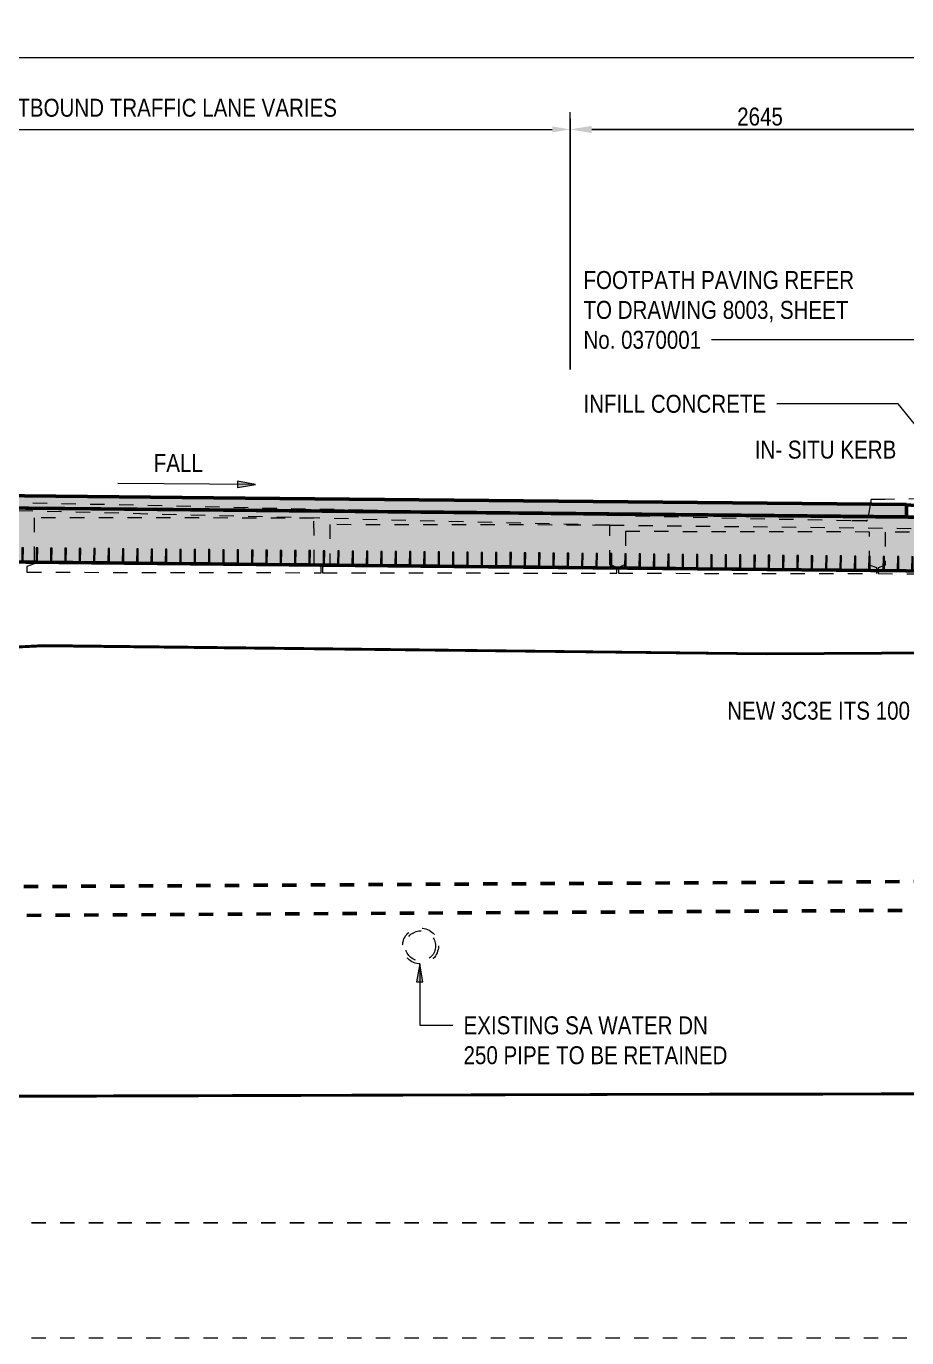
# Model space of a CAD drawing. Header units: metres. Extents: x -1693 to -1567, y 3 to 23.
# Drawn here: x -1664.45 to -1658.32, y 13.65 to 22.79 of the extents above; entities that cross this region are included whole.
import ezdxf

# ---------------------------------------------------------------- set-up
doc = ezdxf.new("R2010")
doc.units = ezdxf.units.M
for name, pattern in [('Dash', [0.00635, 0.003175, -0.003175]), ('Dash dot', [0.015875, 0.00635, -0.004763, 0, -0.004763]), ('Dash_2_', [0.00635, 0.003175, -0.003175]), ('DASHED2', [9.525, 6.35, -3.175]), ('JacobsDash', [0.0045, 0.003, -0.0015]), ('JacobsDemolished', [0.0045, 0.003, -0.0015])]:
    doc.linetypes.add(name, pattern=pattern)
doc.layers.get('Defpoints').update_dxf_attribs({"color": 41})
for name, color, linetype, lineweight in [('_Hidden Lines_', 7, 'Dash_2_', 9), ('D-BDGE', 7, 'Continuous', 13), ('D-BDGE-18-SOLID', 7, 'Continuous', 9), ('D-BDGE-FLOOR', 7, 'Continuous', 50), ('D-BDGE-FLOOR-HID', 7, 'JacobsDash', 18), ('D-BDGE-FLOOR-PAT', 7, 'Continuous', 50), ('D-ENHA-TEXT', 7, 'Continuous', 9), ('D-ENHA-TEXT-DIMS', 7, 'Continuous', 9), ('Toposolid', 7, 'Continuous', 9)]:
    doc.layers.add(name, color=color, linetype=linetype, lineweight=lineweight)
doc.layers.add('D-BDGE-DECK', color=7, linetype='Continuous', lineweight=13, true_color=0x8c8cc6)
doc.layers.add('D-BDGE-FRAMING', color=7, linetype='Continuous', lineweight=13, true_color=0x8c8cc6)
doc.styles.add('Arial Narrow', font='ARIALN.TTF', dxfattribs={"height": 0.125})
doc.styles.add('Arial Narrow_1', font='ARIALN.TTF', dxfattribs={"height": 0.125})
doc.dimstyles.new('____ddd____', dxfattribs={"dimscale": 0.3048, "dimtxt": 0.127929, "dimasz": 0.492126, "dimexe": 0.246063, "dimexo": 0.164042, "dimgap": 0.082021, "dimtad": 1, "dimdec": 0, "dimlfac": 1000, "dimzin": 0, "dimdsep": 46, "dimtxsty": 'Arial Narrow', "dimsah": 1, "dimcen": 0.09, "dimaunit": 1, "dimadec": 4, "dimazin": 0, "dimtfac": 1, "dimtdec": 4, "dimtix": 1, "dimtmove": 0, "dimatfit": 3, "dimfxl": 1, "dimtvp": 1, "dimtolj": 1, "dimtzin": 0, "dimarcsym": 2})
doc.dimstyles.new('Dimension_Standard_O__mm_', dxfattribs={"dimscale": 0.3048, "dimtxt": 0.127929, "dimasz": 0.410105, "dimexe": 0.393701, "dimexo": 0.246063, "dimgap": 0.246063, "dimtad": 1, "dimdec": 0, "dimlfac": 1000, "dimzin": 0, "dimdsep": 46, "dimtxsty": 'Arial Narrow', "dimsah": 1, "dimcen": 0.09, "dimaunit": 1, "dimadec": 4, "dimazin": 0, "dimtfac": 1, "dimtdec": 4, "dimtix": 1, "dimtmove": 0, "dimatfit": 3, "dimfxl": 1, "dimtvp": 1, "dimtfill": 1, "dimtolj": 1, "dimtzin": 0, "dimlwd": 18, "dimlwe": 18, "dimarcsym": 2})
doc.dimstyles.new('Dimension_Standard_O__mm__1', dxfattribs={"dimscale": 0.3048, "dimtxt": 0.127929, "dimasz": 0.410105, "dimexe": 0.393701, "dimexo": 0.246063, "dimgap": 0.246063, "dimtad": 1, "dimdec": 0, "dimlfac": 1000, "dimzin": 0, "dimdsep": 46, "dimtxsty": 'Arial Narrow_1', "dimsah": 1, "dimcen": 0.09, "dimaunit": 1, "dimadec": 4, "dimazin": 0, "dimtfac": 1, "dimtdec": 4, "dimtix": 1, "dimtmove": 0, "dimatfit": 3, "dimfxl": 1, "dimtvp": 1, "dimtfill": 1, "dimtolj": 1, "dimtzin": 0, "dimlwd": 18, "dimlwe": 18, "dimarcsym": 2})

# ---------------------------------------------------------------- blocks, each defined once
blk = doc.blocks.new('T2DPAA-T2D-PWA-GE-M3D-100001_RockLevels_rvt-1-DRG-2871022 - SECTION 1')
at = {"layer": 'Toposolid', "true_color": 0x8000ff}
blk.add_hatch(color=190, dxfattribs=at).paths.add_polyline_path([(-1675.9625, 17.9468), (-1674.1796, 17.9847), (-1664.3281, 18.4699), (-1659.2964, 18.4138), (-1656.9158, 18.4274), (-1653.7706, 18.5171), (-1653.7706, 18.5176), (-1656.9159, 18.4284), (-1659.3147, 18.415), (-1664.3338, 18.471), (-1674.1999, 17.9847), (-1675.9625, 17.9478), (-1677.3317, 18.0114), (-1689.3488, 18.3138), (-1691.2278, 18.7594), (-1693.0502, 18.1242), (-1693.0502, 18.1235), (-1691.2277, 18.7585), (-1689.3473, 18.3124), (-1677.3292, 18.0104), (-1675.9625, 17.9468)])
at = {"layer": 'Toposolid', "lineweight": 5, "true_color": 0x8000ff}
h = blk.add_hatch(color=190, dxfattribs=at)
edge = h.paths.add_edge_path()
edge.add_line((-1659.2964, 18.4137), (-1659.2967, 18.4138))
edge.add_line((-1659.2967, 18.4138), (-1659.2986, 18.4138))
at = {"layer": 'Toposolid', "true_color": 0x00ff00}
blk.add_hatch(color=3, dxfattribs=at).paths.add_polyline_path([(-1693.0502, 15.2571), (-1692.1087, 15.26), (-1688.088, 15.2702), (-1679.3678, 15.2958), (-1670.851, 15.3227), (-1667.8563, 15.322), (-1664.3301, 15.3322), (-1659.6944, 15.3469), (-1658.905, 15.3466), (-1656.2746, 15.3571), (-1653.7706, 15.3727), (-1653.7706, 15.3737), (-1656.4366, 15.3571), (-1658.929, 15.3476), (-1659.6944, 15.3479), (-1665.6186, 15.3292), (-1667.8563, 15.323), (-1670.8511, 15.3237), (-1680.1373, 15.2945), (-1689.3488, 15.2678), (-1692.7852, 15.259), (-1693.0502, 15.2581), (-1693.0502, 15.2573)])
at = {"layer": 'Toposolid', "lineweight": 5, "true_color": 0x00ff00}
blk.add_hatch(color=3, dxfattribs=at).paths.add_polyline_path([(-1658.905, 15.3466), (-1658.9063, 15.3466), (-1658.905, 15.3466)])
at = {"layer": '_Hidden Lines_', "color": 190, "linetype": 'Dash', "lineweight": 40, "true_color": 0x8000ff}
blk.add_line((-1659.2968, 18.4138), (-1659.2964, 18.4138), dxfattribs=at)
at = {"layer": 'Toposolid', "color": 190, "linetype": 'DASHED2', "lineweight": 40, "true_color": 0x8000ff}
for p, q in [((-1664.3338, 18.471), (-1674.1998, 17.9847)), ((-1674.1998, 17.9837), (-1664.3338, 18.47)), ((-1659.2968, 18.4148), (-1664.3338, 18.471)), ((-1664.3338, 18.47), (-1659.2968, 18.4138)), ((-1656.9158, 18.4284), (-1659.2968, 18.4148)), ((-1659.2964, 18.4138), (-1656.9158, 18.4274))]:
    blk.add_line(p, q, dxfattribs=at)
at = {"layer": 'Toposolid', "color": 3, "linetype": 'DASHED2', "lineweight": 40, "true_color": 0x00ff00}
for p, q in [((-1656.4343, 15.3571), (-1658.9051, 15.3476)), ((-1658.9051, 15.3466), (-1656.4343, 15.3561)), ((-1659.6944, 15.3479), (-1665.2583, 15.3302)), ((-1665.2583, 15.3292), (-1659.6944, 15.3469)), ((-1658.9051, 15.3476), (-1659.6944, 15.3479)), ((-1659.6944, 15.3469), (-1658.9051, 15.3466))]:
    blk.add_line(p, q, dxfattribs=at)
blk = doc.blocks.new('Roofs 3 - Roofs 3-4999916-DRG-2871022 - SECTION 1')
at = {"layer": 'D-BDGE-DECK', "color": 9, "linetype": 'JacobsDemolished', "lineweight": 18, "true_color": 0xc3c3c3}
for p, q in [((-1658.709, 19.34), (-1665.9194, 19.497)), ((-1658.5707, 19.4816), (-1658.5929, 19.3484)), ((-1658.4693, 19.49), (-1658.5609, 19.49)), ((-1657.2053, 19.5067), (-1658.4693, 19.49)), ((-1664.5079, 19.4126), (-1660.3893, 19.3107)), ((-1660.3893, 19.3107), (-1655.4185, 19.2574)), ((-1658.6028, 19.34), (-1658.709, 19.34))]:
    blk.add_line(p, q, dxfattribs=at)
at = {"layer": 'D-BDGE-DECK', "color": 9, "linetype": 'JacobsDemolished', "true_color": 0xc3c3c3}
blk.add_line((-1658.4693, 19.49), (-1658.4693, 19.49), dxfattribs=at)
at = {"layer": 'D-BDGE-DECK', "color": 9, "linetype": 'JacobsDemolished', "lineweight": 18, "true_color": 0xc3c3c3}
for centre, start, end in [((-1658.5609, 19.48), 89.99997, 170.53763), ((-1658.6028, 19.35), 269.99997, 350.53763)]:
    blk.add_arc(centre, 0.01, start, end, dxfattribs=at)
blk = doc.blocks.new('Structural Framing 2 - Structural Framing 2-5589929-DRG-2871022 - SECTION 1')
at = {"layer": 'D-BDGE-FRAMING', "color": 9, "linetype": 'JacobsDemolished', "lineweight": 50, "true_color": 0xc3c3c3}
for p, q in [((-1653.7706, 16.8534), (-1693.0502, 16.6309)), ((-1693.0502, 16.4304), (-1656.0232, 16.6402))]:
    blk.add_line(p, q, dxfattribs=at)
blk = doc.blocks.new('07_STR_DPS_PermadecPanel - 07_STR_DPS_PermadecPanel-V28-DRG-2871022 - SECTION 1')
at = {"layer": 'D-BDGE-FRAMING', "color": 7}
for p, q in [((-1664.6843, 19.1548), (-1664.6852, 19.0618)), ((-1664.6743, 19.1547), (-1664.6843, 19.1548)), ((-1664.6752, 19.0617), (-1664.6743, 19.1547)), ((-1664.5843, 19.1538), (-1664.5852, 19.0608)), ((-1664.5743, 19.1537), (-1664.5843, 19.1538)), ((-1664.5752, 19.0607), (-1664.5743, 19.1537)), ((-1664.4843, 19.1528), (-1664.4852, 19.0598)), ((-1664.4743, 19.1527), (-1664.4843, 19.1528)), ((-1664.4752, 19.0597), (-1664.4743, 19.1527)), ((-1664.3843, 19.1518), (-1664.3852, 19.0588)), ((-1664.3743, 19.1517), (-1664.3843, 19.1518)), ((-1664.3752, 19.0587), (-1664.3743, 19.1517)), ((-1664.2843, 19.1508), (-1664.2852, 19.0578)), ((-1664.2743, 19.1507), (-1664.2843, 19.1508)), ((-1664.2752, 19.0577), (-1664.2743, 19.1507)), ((-1664.1843, 19.1498), (-1664.1852, 19.0568)), ((-1664.1743, 19.1497), (-1664.1843, 19.1498)), ((-1664.1752, 19.0567), (-1664.1743, 19.1497)), ((-1664.6852, 19.0618), (-1664.7302, 19.0623)), ((-1664.7302, 19.0623), (-1664.7302, 19.0563)), ((-1664.7302, 19.0563), (-1664.1303, 19.0503)), ((-1664.5852, 19.0608), (-1664.6752, 19.0617)), ((-1664.4852, 19.0598), (-1664.5752, 19.0607)), ((-1664.3852, 19.0588), (-1664.4752, 19.0597)), ((-1664.2852, 19.0578), (-1664.3752, 19.0587)), ((-1664.1852, 19.0568), (-1664.2752, 19.0577)), ((-1664.1302, 19.0563), (-1664.1752, 19.0567)), ((-1664.1303, 19.0503), (-1664.1302, 19.0563))]:
    blk.add_line(p, q, dxfattribs=at)
blk = doc.blocks.new('07_STR_DPS_PermadecPanel - 07_STR_DPS_PermadecPanel-V29-DRG-2871022 - SECTION 1')
at = {"layer": 'D-BDGE-FRAMING', "color": 7}
for p, q in [((-1664.0843, 19.1488), (-1664.0852, 19.0558)), ((-1664.0743, 19.1487), (-1664.0843, 19.1488)), ((-1664.0752, 19.0557), (-1664.0743, 19.1487)), ((-1663.9843, 19.1478), (-1663.9852, 19.0548)), ((-1663.9743, 19.1477), (-1663.9843, 19.1478)), ((-1663.9752, 19.0547), (-1663.9743, 19.1477)), ((-1663.8843, 19.1468), (-1663.8852, 19.0538)), ((-1663.8743, 19.1467), (-1663.8843, 19.1468)), ((-1663.8752, 19.0537), (-1663.8743, 19.1467)), ((-1663.7843, 19.1458), (-1663.7852, 19.0528)), ((-1663.7743, 19.1457), (-1663.7843, 19.1458)), ((-1663.7752, 19.0527), (-1663.7743, 19.1457)), ((-1663.6843, 19.1448), (-1663.6852, 19.0518)), ((-1663.6743, 19.1447), (-1663.6843, 19.1448)), ((-1663.6752, 19.0517), (-1663.6743, 19.1447)), ((-1663.5843, 19.1438), (-1663.5852, 19.0508)), ((-1663.5743, 19.1437), (-1663.5843, 19.1438)), ((-1663.5752, 19.0507), (-1663.5743, 19.1437)), ((-1664.1302, 19.0563), (-1664.1303, 19.0503)), ((-1664.1303, 19.0503), (-1663.5303, 19.0443)), ((-1664.0852, 19.0558), (-1664.1302, 19.0563)), ((-1663.9852, 19.0548), (-1664.0752, 19.0557)), ((-1663.8852, 19.0538), (-1663.9752, 19.0547)), ((-1663.7852, 19.0528), (-1663.8752, 19.0537)), ((-1663.6852, 19.0518), (-1663.7752, 19.0527)), ((-1663.5852, 19.0508), (-1663.6752, 19.0517)), ((-1663.5302, 19.0503), (-1663.5752, 19.0507)), ((-1663.5303, 19.0443), (-1663.5302, 19.0503))]:
    blk.add_line(p, q, dxfattribs=at)
blk = doc.blocks.new('07_STR_DPS_PermadecPanel - 07_STR_DPS_PermadecPanel-V30-DRG-2871022 - SECTION 1')
at = {"layer": 'D-BDGE-FRAMING', "color": 7}
for p, q in [((-1663.4843, 19.1428), (-1663.4852, 19.0498)), ((-1663.4743, 19.1427), (-1663.4843, 19.1428)), ((-1663.4752, 19.0497), (-1663.4743, 19.1427)), ((-1663.3843, 19.1418), (-1663.3852, 19.0488)), ((-1663.3743, 19.1417), (-1663.3843, 19.1418)), ((-1663.3752, 19.0487), (-1663.3743, 19.1417)), ((-1663.2843, 19.1408), (-1663.2853, 19.0478)), ((-1663.2743, 19.1407), (-1663.2843, 19.1408)), ((-1663.2753, 19.0477), (-1663.2743, 19.1407)), ((-1663.1843, 19.1398), (-1663.1853, 19.0468)), ((-1663.1743, 19.1397), (-1663.1843, 19.1398)), ((-1663.1753, 19.0467), (-1663.1743, 19.1397)), ((-1663.0843, 19.1388), (-1663.0853, 19.0458)), ((-1663.0743, 19.1387), (-1663.0843, 19.1388)), ((-1663.0753, 19.0457), (-1663.0743, 19.1387)), ((-1662.9843, 19.1378), (-1662.9853, 19.0448)), ((-1662.9743, 19.1377), (-1662.9843, 19.1378)), ((-1662.9753, 19.0447), (-1662.9743, 19.1377)), ((-1663.5302, 19.0503), (-1663.5303, 19.0443)), ((-1663.5303, 19.0443), (-1662.9303, 19.0383)), ((-1663.4852, 19.0498), (-1663.5302, 19.0503)), ((-1663.3852, 19.0488), (-1663.4752, 19.0497)), ((-1663.2853, 19.0478), (-1663.3752, 19.0487)), ((-1663.1853, 19.0468), (-1663.2753, 19.0477)), ((-1663.0853, 19.0458), (-1663.1753, 19.0467)), ((-1662.9853, 19.0448), (-1663.0753, 19.0457)), ((-1662.9303, 19.0443), (-1662.9753, 19.0447)), ((-1662.9303, 19.0383), (-1662.9303, 19.0443))]:
    blk.add_line(p, q, dxfattribs=at)
blk = doc.blocks.new('07_STR_DPS_PermadecPanel - 07_STR_DPS_PermadecPanel-V31-DRG-2871022 - SECTION 1')
at = {"layer": 'D-BDGE-FRAMING', "color": 7}
for p, q in [((-1662.8843, 19.1368), (-1662.8853, 19.0438)), ((-1662.8743, 19.1367), (-1662.8843, 19.1368)), ((-1662.8753, 19.0438), (-1662.8743, 19.1367)), ((-1662.7843, 19.1358), (-1662.7853, 19.0429)), ((-1662.7743, 19.1357), (-1662.7843, 19.1358)), ((-1662.7753, 19.0428), (-1662.7743, 19.1357)), ((-1662.6844, 19.1348), (-1662.6853, 19.0419)), ((-1662.6744, 19.1347), (-1662.6844, 19.1348)), ((-1662.6753, 19.0418), (-1662.6744, 19.1347)), ((-1662.5844, 19.1338), (-1662.5853, 19.0409)), ((-1662.5744, 19.1337), (-1662.5844, 19.1338)), ((-1662.5753, 19.0408), (-1662.5744, 19.1337)), ((-1662.4844, 19.1328), (-1662.4853, 19.0399)), ((-1662.4744, 19.1327), (-1662.4844, 19.1328)), ((-1662.4753, 19.0398), (-1662.4744, 19.1327)), ((-1662.3844, 19.1318), (-1662.3853, 19.0389)), ((-1662.3744, 19.1317), (-1662.3844, 19.1318)), ((-1662.3753, 19.0388), (-1662.3744, 19.1317)), ((-1662.8853, 19.0438), (-1662.9303, 19.0443)), ((-1662.9303, 19.0443), (-1662.9303, 19.0383)), ((-1662.9303, 19.0383), (-1662.3304, 19.0323)), ((-1662.7853, 19.0429), (-1662.8753, 19.0438)), ((-1662.6853, 19.0419), (-1662.7753, 19.0428)), ((-1662.5853, 19.0409), (-1662.6753, 19.0418)), ((-1662.4853, 19.0399), (-1662.5753, 19.0408)), ((-1662.3853, 19.0389), (-1662.4753, 19.0398)), ((-1662.3303, 19.0383), (-1662.3753, 19.0388)), ((-1662.3304, 19.0323), (-1662.3303, 19.0383))]:
    blk.add_line(p, q, dxfattribs=at)
blk = doc.blocks.new('07_STR_DPS_PermadecPanel - 07_STR_DPS_PermadecPanel-V32-DRG-2871022 - SECTION 1')
at = {"layer": 'D-BDGE-FRAMING', "color": 7}
for p, q in [((-1662.2844, 19.1308), (-1662.2853, 19.0379)), ((-1662.2744, 19.1307), (-1662.2844, 19.1308)), ((-1662.2753, 19.0378), (-1662.2744, 19.1307)), ((-1662.1844, 19.1298), (-1662.1853, 19.0369)), ((-1662.1744, 19.1297), (-1662.1844, 19.1298)), ((-1662.1753, 19.0368), (-1662.1744, 19.1297)), ((-1662.0844, 19.1289), (-1662.0853, 19.0359)), ((-1662.0744, 19.1288), (-1662.0844, 19.1289)), ((-1662.0753, 19.0358), (-1662.0744, 19.1288)), ((-1661.9844, 19.1279), (-1661.9853, 19.0349)), ((-1661.9744, 19.1278), (-1661.9844, 19.1279)), ((-1661.9753, 19.0348), (-1661.9744, 19.1278)), ((-1661.8844, 19.1269), (-1661.8853, 19.0339)), ((-1661.8744, 19.1268), (-1661.8844, 19.1269)), ((-1661.8753, 19.0338), (-1661.8744, 19.1268)), ((-1661.7844, 19.1259), (-1661.7853, 19.0329)), ((-1661.7744, 19.1258), (-1661.7844, 19.1259)), ((-1661.7753, 19.0328), (-1661.7744, 19.1258)), ((-1662.3303, 19.0383), (-1662.3304, 19.0323)), ((-1662.3304, 19.0323), (-1661.7304, 19.0263)), ((-1662.2853, 19.0379), (-1662.3303, 19.0383)), ((-1662.1853, 19.0369), (-1662.2753, 19.0378)), ((-1662.0853, 19.0359), (-1662.1753, 19.0368)), ((-1661.9853, 19.0349), (-1662.0753, 19.0358)), ((-1661.8853, 19.0339), (-1661.9753, 19.0348)), ((-1661.7853, 19.0329), (-1661.8753, 19.0338)), ((-1661.7303, 19.0323), (-1661.7753, 19.0328)), ((-1661.7304, 19.0263), (-1661.7303, 19.0323))]:
    blk.add_line(p, q, dxfattribs=at)
blk = doc.blocks.new('07_STR_DPS_PermadecPanel - 07_STR_DPS_PermadecPanel-V33-DRG-2871022 - SECTION 1')
at = {"layer": 'D-BDGE-FRAMING', "color": 7}
for p, q in [((-1661.6844, 19.1249), (-1661.6853, 19.0319)), ((-1661.6744, 19.1248), (-1661.6844, 19.1249)), ((-1661.6753, 19.0318), (-1661.6744, 19.1248)), ((-1661.5844, 19.1239), (-1661.5853, 19.0309)), ((-1661.5744, 19.1238), (-1661.5844, 19.1239)), ((-1661.5753, 19.0308), (-1661.5744, 19.1238)), ((-1661.4844, 19.1229), (-1661.4853, 19.0299)), ((-1661.4744, 19.1228), (-1661.4844, 19.1229)), ((-1661.4753, 19.0298), (-1661.4744, 19.1228)), ((-1661.3844, 19.1219), (-1661.3853, 19.0289)), ((-1661.3744, 19.1218), (-1661.3844, 19.1219)), ((-1661.3753, 19.0288), (-1661.3744, 19.1218)), ((-1661.2844, 19.1209), (-1661.2853, 19.0279)), ((-1661.2744, 19.1208), (-1661.2844, 19.1209)), ((-1661.2753, 19.0278), (-1661.2744, 19.1208)), ((-1661.1844, 19.1199), (-1661.1853, 19.0269)), ((-1661.1744, 19.1198), (-1661.1844, 19.1199)), ((-1661.1753, 19.0268), (-1661.1744, 19.1198)), ((-1661.7303, 19.0323), (-1661.7304, 19.0263)), ((-1661.7304, 19.0263), (-1661.1304, 19.0203)), ((-1661.6853, 19.0319), (-1661.7303, 19.0323)), ((-1661.5853, 19.0309), (-1661.6753, 19.0318)), ((-1661.4853, 19.0299), (-1661.5753, 19.0308)), ((-1661.3853, 19.0289), (-1661.4753, 19.0298)), ((-1661.2853, 19.0279), (-1661.3753, 19.0288)), ((-1661.1853, 19.0269), (-1661.2753, 19.0278)), ((-1661.1304, 19.0263), (-1661.1753, 19.0268)), ((-1661.1304, 19.0203), (-1661.1304, 19.0263))]:
    blk.add_line(p, q, dxfattribs=at)
blk = doc.blocks.new('07_STR_DPS_PermadecPanel - 07_STR_DPS_PermadecPanel-V34-DRG-2871022 - SECTION 1')
at = {"layer": 'D-BDGE-FRAMING', "color": 7}
for p, q in [((-1661.0844, 19.1189), (-1661.0854, 19.0259)), ((-1661.0744, 19.1188), (-1661.0844, 19.1189)), ((-1661.0754, 19.0258), (-1661.0744, 19.1188)), ((-1660.9844, 19.1179), (-1660.9854, 19.0249)), ((-1660.9744, 19.1178), (-1660.9844, 19.1179)), ((-1660.9754, 19.0248), (-1660.9744, 19.1178)), ((-1660.8844, 19.1169), (-1660.8854, 19.0239)), ((-1660.8744, 19.1168), (-1660.8844, 19.1169)), ((-1660.8754, 19.0238), (-1660.8744, 19.1168)), ((-1660.7844, 19.1159), (-1660.7854, 19.0229)), ((-1660.7744, 19.1158), (-1660.7844, 19.1159)), ((-1660.7754, 19.0228), (-1660.7744, 19.1158)), ((-1660.6844, 19.1149), (-1660.6854, 19.0219)), ((-1660.6744, 19.1148), (-1660.6844, 19.1149)), ((-1660.6754, 19.0218), (-1660.6744, 19.1148)), ((-1660.5844, 19.1139), (-1660.5854, 19.0209)), ((-1660.5744, 19.1138), (-1660.5844, 19.1139)), ((-1660.5754, 19.0208), (-1660.5744, 19.1138)), ((-1661.0854, 19.0259), (-1661.1304, 19.0263)), ((-1661.1304, 19.0263), (-1661.1304, 19.0203)), ((-1661.1304, 19.0203), (-1660.5304, 19.0143)), ((-1660.9854, 19.0249), (-1661.0754, 19.0258)), ((-1660.8854, 19.0239), (-1660.9754, 19.0248)), ((-1660.7854, 19.0229), (-1660.8754, 19.0238)), ((-1660.6854, 19.0219), (-1660.7754, 19.0228)), ((-1660.5854, 19.0209), (-1660.6754, 19.0218)), ((-1660.5304, 19.0203), (-1660.5754, 19.0208)), ((-1660.5304, 19.0143), (-1660.5304, 19.0203))]:
    blk.add_line(p, q, dxfattribs=at)
blk = doc.blocks.new('07_STR_DPS_PermadecPanel - 07_STR_DPS_PermadecPanel-V35-DRG-2871022 - SECTION 1')
at = {"layer": 'D-BDGE-FRAMING', "color": 7}
for p, q in [((-1660.4845, 19.1129), (-1660.4854, 19.0199)), ((-1660.4745, 19.1128), (-1660.4845, 19.1129)), ((-1660.4754, 19.0198), (-1660.4745, 19.1128)), ((-1660.3845, 19.1119), (-1660.3854, 19.0189)), ((-1660.3745, 19.1118), (-1660.3845, 19.1119)), ((-1660.3754, 19.0188), (-1660.3745, 19.1118)), ((-1660.2845, 19.1109), (-1660.2854, 19.0179)), ((-1660.2745, 19.1108), (-1660.2845, 19.1109)), ((-1660.2754, 19.0178), (-1660.2745, 19.1108)), ((-1660.1845, 19.1099), (-1660.1854, 19.0169)), ((-1660.1745, 19.1098), (-1660.1845, 19.1099)), ((-1660.1754, 19.0168), (-1660.1745, 19.1098)), ((-1660.0845, 19.1089), (-1660.0854, 19.0159)), ((-1660.0745, 19.1088), (-1660.0845, 19.1089)), ((-1660.0754, 19.0158), (-1660.0745, 19.1088)), ((-1659.9845, 19.1079), (-1659.9854, 19.0149)), ((-1659.9745, 19.1078), (-1659.9845, 19.1079)), ((-1659.9754, 19.0148), (-1659.9745, 19.1078)), ((-1660.4854, 19.0199), (-1660.5304, 19.0203)), ((-1660.5304, 19.0203), (-1660.5304, 19.0143)), ((-1660.5304, 19.0143), (-1659.9305, 19.0083)), ((-1660.3854, 19.0189), (-1660.4754, 19.0198)), ((-1660.2854, 19.0179), (-1660.3754, 19.0188)), ((-1660.1854, 19.0169), (-1660.2754, 19.0178)), ((-1660.0854, 19.0159), (-1660.1754, 19.0168)), ((-1659.9854, 19.0149), (-1660.0754, 19.0158)), ((-1659.9304, 19.0143), (-1659.9754, 19.0148)), ((-1659.9305, 19.0083), (-1659.9304, 19.0143))]:
    blk.add_line(p, q, dxfattribs=at)
blk = doc.blocks.new('07_STR_DPS_PermadecPanel - 07_STR_DPS_PermadecPanel-V36-DRG-2871022 - SECTION 1')
at = {"layer": 'D-BDGE-FRAMING', "color": 7}
for p, q in [((-1659.8845, 19.1069), (-1659.8854, 19.0139)), ((-1659.8745, 19.1068), (-1659.8845, 19.1069)), ((-1659.8754, 19.0138), (-1659.8745, 19.1068)), ((-1659.7845, 19.1059), (-1659.7854, 19.0129)), ((-1659.7745, 19.1058), (-1659.7845, 19.1059)), ((-1659.7754, 19.0128), (-1659.7745, 19.1058)), ((-1659.6845, 19.1049), (-1659.6854, 19.0119)), ((-1659.6745, 19.1048), (-1659.6845, 19.1049)), ((-1659.6754, 19.0118), (-1659.6745, 19.1048)), ((-1659.5845, 19.1039), (-1659.5854, 19.0109)), ((-1659.5745, 19.1038), (-1659.5845, 19.1039)), ((-1659.5754, 19.0108), (-1659.5745, 19.1038)), ((-1659.4845, 19.1029), (-1659.4854, 19.0099)), ((-1659.4745, 19.1028), (-1659.4845, 19.1029)), ((-1659.4754, 19.0098), (-1659.4745, 19.1028)), ((-1659.3845, 19.1019), (-1659.3854, 19.0089)), ((-1659.3745, 19.1018), (-1659.3845, 19.1019)), ((-1659.3754, 19.0088), (-1659.3745, 19.1018)), ((-1659.9304, 19.0143), (-1659.9305, 19.0083)), ((-1659.9305, 19.0083), (-1659.3305, 19.0023)), ((-1659.8854, 19.0139), (-1659.9304, 19.0143)), ((-1659.7854, 19.0129), (-1659.8754, 19.0138)), ((-1659.6854, 19.0119), (-1659.7754, 19.0128)), ((-1659.5854, 19.0109), (-1659.6754, 19.0118)), ((-1659.4854, 19.0099), (-1659.5754, 19.0108)), ((-1659.3854, 19.0089), (-1659.4754, 19.0098)), ((-1659.3304, 19.0083), (-1659.3754, 19.0088)), ((-1659.3305, 19.0023), (-1659.3304, 19.0083))]:
    blk.add_line(p, q, dxfattribs=at)
blk = doc.blocks.new('07_STR_DPS_PermadecPanel - 07_STR_DPS_PermadecPanel-V37-DRG-2871022 - SECTION 1')
at = {"layer": 'D-BDGE-FRAMING', "color": 7}
for p, q in [((-1659.2845, 19.1009), (-1659.2854, 19.0079)), ((-1659.2745, 19.1008), (-1659.2845, 19.1009)), ((-1659.2754, 19.0078), (-1659.2745, 19.1008)), ((-1659.1845, 19.0999), (-1659.1854, 19.0069)), ((-1659.1745, 19.0998), (-1659.1845, 19.0999)), ((-1659.1754, 19.0068), (-1659.1745, 19.0998)), ((-1659.0845, 19.0989), (-1659.0854, 19.0059)), ((-1659.0745, 19.0988), (-1659.0845, 19.0989)), ((-1659.0754, 19.0058), (-1659.0745, 19.0988)), ((-1658.9845, 19.0979), (-1658.9855, 19.0049)), ((-1658.9745, 19.0978), (-1658.9845, 19.0979)), ((-1658.9755, 19.0048), (-1658.9745, 19.0978)), ((-1658.8845, 19.0969), (-1658.8855, 19.0039)), ((-1658.8745, 19.0968), (-1658.8845, 19.0969)), ((-1658.8755, 19.0038), (-1658.8745, 19.0968)), ((-1658.7845, 19.0959), (-1658.7855, 19.0029)), ((-1658.7745, 19.0958), (-1658.7845, 19.0959)), ((-1658.7755, 19.0028), (-1658.7745, 19.0958)), ((-1659.3304, 19.0083), (-1659.3305, 19.0023)), ((-1659.3305, 19.0023), (-1658.7305, 18.9963)), ((-1659.2854, 19.0079), (-1659.3304, 19.0083)), ((-1659.1854, 19.0069), (-1659.2754, 19.0078)), ((-1659.0854, 19.0059), (-1659.1754, 19.0068)), ((-1658.9855, 19.0049), (-1659.0754, 19.0058)), ((-1658.8855, 19.0039), (-1658.9755, 19.0048)), ((-1658.7855, 19.0029), (-1658.8755, 19.0038)), ((-1658.7305, 19.0023), (-1658.7755, 19.0028)), ((-1658.7305, 18.9963), (-1658.7305, 19.0023))]:
    blk.add_line(p, q, dxfattribs=at)
blk = doc.blocks.new('07_STR_DPS_PermadecPanel - 07_STR_DPS_PermadecPanel-V38-DRG-2871022 - SECTION 1')
at = {"layer": 'D-BDGE-FRAMING', "color": 7}
for p, q in [((-1658.6845, 19.0949), (-1658.6855, 19.0019)), ((-1658.6745, 19.0948), (-1658.6845, 19.0949)), ((-1658.6755, 19.0018), (-1658.6745, 19.0948)), ((-1658.5845, 19.0939), (-1658.5855, 19.0009)), ((-1658.5745, 19.0938), (-1658.5845, 19.0939)), ((-1658.5755, 19.0008), (-1658.5745, 19.0938)), ((-1658.6855, 19.0019), (-1658.7305, 19.0023)), ((-1658.7305, 19.0023), (-1658.7305, 18.9963)), ((-1658.4845, 19.0929), (-1658.4855, 18.9999)), ((-1658.4745, 19.0928), (-1658.4845, 19.0929)), ((-1658.4755, 18.9998), (-1658.4745, 19.0928)), ((-1658.3846, 19.0919), (-1658.3855, 18.9989)), ((-1658.3746, 19.0918), (-1658.3846, 19.0919)), ((-1658.3755, 18.9988), (-1658.3746, 19.0918)), ((-1658.2846, 19.0909), (-1658.2855, 18.9979)), ((-1658.2746, 19.0908), (-1658.2846, 19.0909)), ((-1658.2755, 18.9978), (-1658.2746, 19.0908)), ((-1658.1846, 19.0899), (-1658.1855, 18.9969)), ((-1658.1746, 19.0898), (-1658.1846, 19.0899)), ((-1658.1755, 18.9968), (-1658.1746, 19.0898)), ((-1658.7305, 18.9963), (-1658.1306, 18.9903)), ((-1658.5855, 19.0009), (-1658.6755, 19.0018)), ((-1658.4855, 18.9999), (-1658.5755, 19.0008)), ((-1658.3855, 18.9989), (-1658.4755, 18.9998)), ((-1658.2855, 18.9979), (-1658.3755, 18.9988)), ((-1658.1855, 18.9969), (-1658.2755, 18.9978)), ((-1658.1305, 18.9963), (-1658.1755, 18.9968)), ((-1658.1306, 18.9903), (-1658.1305, 18.9963))]:
    blk.add_line(p, q, dxfattribs=at)
blk = doc.blocks.new('Floors 7 - Floors 7-5450066-DRG-2871022 - SECTION 1')
at = {"layer": 'D-BDGE-FLOOR'}
for p, q in [((-1657.9957, 19.5779), (-1658.0207, 19.4279)), ((-1657.8957, 19.5779), (-1657.9957, 19.5779)), ((-1657.8957, 19.4929), (-1657.8957, 19.5779)), ((-1658.0207, 19.4279), (-1658.3207, 19.4529)), ((-1658.3207, 19.4529), (-1658.3207, 19.3679)), ((-1658.3207, 19.3679), (-1657.8957, 19.3637))]:
    blk.add_line(p, q, dxfattribs=at)
at = {"layer": 'D-BDGE-FLOOR', "color": 250, "true_color": 0x303030}
for p, q in [((-1657.9957, 19.5779), (-1657.9957, 19.5779)), ((-1657.8957, 19.5779), (-1657.8957, 19.5779)), ((-1657.8957, 19.3637), (-1657.8957, 19.4929))]:
    blk.add_line(p, q, dxfattribs=at)
at = {"layer": 'D-BDGE-FLOOR', "color": 8, "true_color": 0x6f6f6f}
blk.add_line((-1658.3207, 19.3679), (-1658.3207, 19.3679), dxfattribs=at)
at = {"layer": 'D-BDGE-FLOOR', "color": 251, "true_color": 0x545454}
for p, q in [((-1658.0207, 19.4279), (-1658.0207, 19.4279)), ((-1657.8957, 19.3637), (-1657.8957, 19.3637))]:
    blk.add_line(p, q, dxfattribs=at)
at = {"layer": 'D-BDGE-FLOOR-HID', "color": 250, "true_color": 0x303030}
for p, q in [((-1657.9957, 19.5779), (-1657.9957, 19.5779)), ((-1657.8957, 19.5779), (-1657.8957, 19.5779))]:
    blk.add_line(p, q, dxfattribs=at)
at = {"layer": 'D-BDGE-FLOOR-HID', "color": 8, "true_color": 0x6f6f6f}
blk.add_line((-1658.3207, 19.3679), (-1658.3207, 19.3679), dxfattribs=at)
at = {"layer": 'D-BDGE-FLOOR-HID', "color": 251, "true_color": 0x545454}
blk.add_line((-1658.0207, 19.4279), (-1658.0207, 19.4279), dxfattribs=at)
blk = doc.blocks.new('DIMBLOCK2-DRG-2871022 - SECTION 1')
at = {"layer": 'D-ENHA-TEXT-DIMS', "color": 0, "lineweight": 18, "transparency": 16777216}
for p, q in [((-1667.7878, 20.3876), (-1667.7878, 22.1869)), ((-1660.6644, 20.3937), (-1660.6644, 22.1869)), ((-1667.6628, 22.0669), (-1660.7894, 22.0669))]:
    blk.add_line(p, q, dxfattribs=at)
at = {"layer": 'D-ENHA-TEXT-DIMS', "color": 0, "transparency": 16777216}
for points in [[(-1667.6628, 22.0877), (-1667.6628, 22.046), (-1667.7878, 22.0669)], [(-1660.7894, 22.0877), (-1660.7894, 22.046), (-1660.6644, 22.0669)]]:
    blk.add_solid(points, dxfattribs=at)
at = {"layer": 'Defpoints', "color": 0, "transparency": 16777216}
for p in [(-1660.6644, 22.0669), (-1667.7878, 20.3126), (-1660.6644, 20.3187)]:
    blk.add_point(p, dxfattribs=at)
at = {"layer": 'D-ENHA-TEXT-DIMS', "color": 0, "lineweight": 18, "transparency": 16777216, "insert": (-1664.2261, 22.2172), "char_height": 0.125, "width": 4.661484, "attachment_point": 5, "style": 'Arial Narrow_1', "bg_fill": 3, "box_fill_scale": 1.1, "bg_fill_color": 256, "bg_fill_true_color": 13158600, "bg_fill_transparency": 0}
blk.add_mtext('\\A1;\u200eRICHMOND ROAD  WESTBOUND TRAFFIC LANE VARIES', dxfattribs=at)
blk = doc.blocks.new('DIMBLOCK5-DRG-2871022 - SECTION 1')
at = {"layer": 'D-ENHA-TEXT-DIMS', "color": 0, "lineweight": -2, "transparency": 16777216}
for p, q in [((-1660.6644, 20.3937), (-1660.6644, 22.1419)), ((-1658.0194, 20.4368), (-1658.0194, 22.1419)), ((-1660.5144, 22.0669), (-1658.1694, 22.0669))]:
    blk.add_line(p, q, dxfattribs=at)
at = {"layer": 'D-ENHA-TEXT-DIMS', "color": 0, "transparency": 16777216}
for points in [[(-1660.5144, 22.0919), (-1660.5144, 22.0419), (-1660.6644, 22.0669)], [(-1658.1694, 22.0919), (-1658.1694, 22.0419), (-1658.0194, 22.0669)]]:
    blk.add_solid(points, dxfattribs=at)
at = {"layer": 'Defpoints', "color": 0, "transparency": 16777216}
for p in [(-1658.0194, 22.0669), (-1658.0194, 20.3868), (-1660.6644, 20.3437)]:
    blk.add_point(p, dxfattribs=at)
at = {"layer": 'D-ENHA-TEXT-DIMS', "color": 0, "transparency": 16777216, "insert": (-1659.3419, 22.1557), "char_height": 0.125, "width": 0.380132, "attachment_point": 5, "style": 'Arial Narrow'}
blk.add_mtext('\\A1;2645', dxfattribs=at)
blk = doc.blocks.new('DIMBLOCK14-DRG-2871022 - SECTION 1')
at = {"layer": 'D-ENHA-TEXT-DIMS', "color": 0, "lineweight": 18, "transparency": 16777216}
for p, q in [((-1677.9343, 19.5189), (-1677.9343, 22.6849)), ((-1655.5445, 21.48), (-1655.5445, 22.6849)), ((-1655.6695, 22.5649), (-1677.8093, 22.5649))]:
    blk.add_line(p, q, dxfattribs=at)
at = {"layer": 'D-ENHA-TEXT-DIMS', "color": 0, "transparency": 16777216}
for points in [[(-1677.8093, 22.5857), (-1677.8093, 22.544), (-1677.9343, 22.5649)], [(-1655.6695, 22.5857), (-1655.6695, 22.544), (-1655.5445, 22.5649)]]:
    blk.add_solid(points, dxfattribs=at)
at = {"layer": 'Defpoints', "color": 0, "transparency": 16777216}
for p in [(-1677.9343, 22.5649), (-1655.5445, 21.405), (-1677.9343, 19.4439)]:
    blk.add_point(p, dxfattribs=at)
at = {"layer": 'D-ENHA-TEXT-DIMS', "color": 0, "lineweight": 18, "transparency": 16777216, "char_height": 0.125, "width": 2.402626, "attachment_point": 5, "style": 'Arial Narrow', "bg_fill": 3, "box_fill_scale": 1.1, "bg_fill_color": 256, "bg_fill_true_color": 13158600, "bg_fill_transparency": 0}
for s, insert in [('\\A1;22390', (-1666.7394, 22.7037)), ('\\A1;CONSTRUCTION IN STAGE B', (-1666.7394, 22.4252))]:
    blk.add_mtext(s, dxfattribs=dict(at, insert=insert))

msp = doc.modelspace()

# ---------------------------------------------------------------- hatches: boundary and pattern name
at = {"layer": 'D-BDGE-FLOOR-PAT', "true_color": 0xc0c0c0}
h = msp.add_hatch(color=9, dxfattribs=at)
h.paths.add_polyline_path([(-1677.9343, 19.3546), (-1674.4417, 19.3894), (-1674.4417, 19.4744), (-1677.9343, 19.4396), (-1677.9343, 19.4073)])
h.paths.add_polyline_path([(-1658.3207, 19.3681), (-1658.3207, 19.4531), (-1667.4742, 19.5436), (-1671.332, 19.5053), (-1671.332, 19.4203), (-1667.4742, 19.4586), (-1658.6806, 19.3716)])
h.paths.add_polyline_path([(-1674.1857, 19.3919), (-1674.1856, 19.3919), (-1674.1857, 19.3919)])
h.paths.add_polyline_path([(-1671.7584, 19.4161), (-1671.7573, 19.4161), (-1671.7573, 19.5011), (-1671.7589, 19.5011), (-1671.7584, 19.4161)])
at = {"layer": 'D-BDGE-FLOOR-PAT', "lineweight": 5, "true_color": 0xc0c0c0}
for points in [[(-1662.9282, 19.4989), (-1662.9292, 19.4989), (-1662.9368, 19.499), (-1663.5905, 19.5054)], [(-1661.4749, 19.3982), (-1661.4757, 19.3982), (-1662.363, 19.4072)], [(-1658.3207, 19.4531), (-1658.3208, 19.4531), (-1658.3226, 19.4531), (-1658.6806, 19.4566)]]:
    msp.add_hatch(color=9, dxfattribs=at).paths.add_polyline_path(points)
at = {"layer": 'D-BDGE-FLOOR-PAT', "true_color": 0xc0c0c0}
h = msp.add_hatch(color=9, dxfattribs=at)
h.paths.add_polyline_path([(-1655.5441, 18.964), (-1655.5441, 19.339), (-1655.5537, 19.3391), (-1655.5537, 19.3132), (-1655.9349, 19.317), (-1655.9349, 19.3429), (-1667.4742, 19.4586), (-1677.9343, 19.3546), (-1677.9343, 18.9796), (-1667.4742, 19.0836), (-1655.6119, 18.9647)])
h.paths.add_polyline_path([(-1656.2399, 19.1246), (-1656.2537, 19.1252), (-1656.2678, 19.1296), (-1656.279, 19.1362), (-1656.2889, 19.1458), (-1656.2963, 19.1576), (-1656.3006, 19.1708), (-1656.3016, 19.1846), (-1656.2993, 19.1983), (-1656.2938, 19.211), (-1656.2854, 19.222), (-1656.2746, 19.2307), (-1656.262, 19.2366), (-1656.2484, 19.2393), (-1656.2346, 19.2386), (-1656.2213, 19.2347), (-1656.2093, 19.2277), (-1656.1994, 19.218), (-1656.192, 19.2062), (-1656.1877, 19.1931), (-1656.1867, 19.1792), (-1656.189, 19.1656), (-1656.1945, 19.1528), (-1656.2029, 19.1418), (-1656.2137, 19.1331), (-1656.2263, 19.1273), (-1656.232, 19.1261)])
h.paths.add_polyline_path([(-1656.4049, 19.1261), (-1656.4188, 19.1268), (-1656.432, 19.1307), (-1656.444, 19.1377), (-1656.4539, 19.1474), (-1656.4613, 19.1592), (-1656.4656, 19.1724), (-1656.4666, 19.1862), (-1656.4643, 19.1998), (-1656.4588, 19.2126), (-1656.4504, 19.2236), (-1656.4396, 19.2323), (-1656.427, 19.2381), (-1656.4134, 19.2408), (-1656.3996, 19.2402), (-1656.3863, 19.2362), (-1656.3743, 19.2292), (-1656.3644, 19.2196), (-1656.357, 19.2078), (-1656.3527, 19.1946), (-1656.3517, 19.1808), (-1656.354, 19.1671), (-1656.3595, 19.1544), (-1656.3679, 19.1434), (-1656.379, 19.1345), (-1656.3913, 19.1288), (-1656.397, 19.1277)])
h.paths.add_polyline_path([(-1656.5699, 19.1277), (-1656.5838, 19.1284), (-1656.597, 19.1323), (-1656.609, 19.1393), (-1656.6189, 19.149), (-1656.6263, 19.1607), (-1656.6306, 19.1739), (-1656.6316, 19.1877), (-1656.6293, 19.2014), (-1656.6238, 19.2141), (-1656.6154, 19.2251), (-1656.6046, 19.2338), (-1656.592, 19.2397), (-1656.5784, 19.2424), (-1656.5646, 19.2417), (-1656.5513, 19.2378), (-1656.5393, 19.2308), (-1656.5294, 19.2211), (-1656.522, 19.2094), (-1656.5177, 19.1962), (-1656.5167, 19.1824), (-1656.519, 19.1687), (-1656.5245, 19.156), (-1656.5329, 19.1449), (-1656.5437, 19.1362), (-1656.5563, 19.1304), (-1656.562, 19.1293)])
h.paths.add_polyline_path([(-1656.8999, 19.1277), (-1656.9138, 19.1284), (-1656.927, 19.1323), (-1656.939, 19.1393), (-1656.9489, 19.149), (-1656.9563, 19.1607), (-1656.9606, 19.1739), (-1656.9616, 19.1877), (-1656.9593, 19.2014), (-1656.9538, 19.2141), (-1656.9454, 19.2251), (-1656.9346, 19.2338), (-1656.922, 19.2397), (-1656.9084, 19.2424), (-1656.893, 19.2413), (-1656.8813, 19.2378), (-1656.8693, 19.2308), (-1656.8594, 19.2211), (-1656.852, 19.2094), (-1656.8477, 19.1962), (-1656.8467, 19.1824), (-1656.849, 19.1687), (-1656.8545, 19.156), (-1656.8629, 19.1449), (-1656.8737, 19.1362), (-1656.8863, 19.1304), (-1656.892, 19.1293)])
h.paths.add_polyline_path([(-1656.7349, 19.1293), (-1656.7503, 19.1304), (-1656.762, 19.1339), (-1656.774, 19.1409), (-1656.7839, 19.1505), (-1656.7913, 19.1623), (-1656.7956, 19.1755), (-1656.7966, 19.1893), (-1656.7943, 19.203), (-1656.7888, 19.2157), (-1656.7804, 19.2267), (-1656.7696, 19.2354), (-1656.757, 19.2413), (-1656.7434, 19.2439), (-1656.7296, 19.2433), (-1656.7163, 19.2394), (-1656.7043, 19.2323), (-1656.6944, 19.2227), (-1656.6867, 19.2099), (-1656.6827, 19.1977), (-1656.6817, 19.1839), (-1656.684, 19.1702), (-1656.6895, 19.1575), (-1656.6979, 19.1465), (-1656.7087, 19.1378), (-1656.7213, 19.1319), (-1656.7332, 19.1296)])
h.paths.add_polyline_path([(-1657.0649, 19.1293), (-1657.0788, 19.1299), (-1657.092, 19.1339), (-1657.104, 19.1409), (-1657.1139, 19.1505), (-1657.1213, 19.1623), (-1657.1256, 19.1755), (-1657.1266, 19.1893), (-1657.1243, 19.203), (-1657.1188, 19.2157), (-1657.1104, 19.2267), (-1657.0996, 19.2354), (-1657.087, 19.2413), (-1657.0734, 19.2439), (-1657.0596, 19.2433), (-1657.0463, 19.2394), (-1657.0343, 19.2323), (-1657.0244, 19.2227), (-1657.017, 19.2109), (-1657.0127, 19.1977), (-1657.0117, 19.1839), (-1657.014, 19.1702), (-1657.0195, 19.1575), (-1657.0279, 19.1465), (-1657.0387, 19.1378), (-1657.0513, 19.1319), (-1657.0632, 19.1296)])
at = {"layer": 'D-ENHA-TEXT'}
for points in [[(-1662.8567, 19.5931), (-1662.9815, 19.6162), (-1662.9819, 19.5721)], [(-1661.7129, 16.2545), (-1661.7349, 16.1295), (-1661.6908, 16.1295)]]:
    msp.add_hatch(color=256, dxfattribs=at).paths.add_polyline_path(points)

# ---------------------------------------------------------------- linework, layer by layer
at = {"layer": 'D-BDGE', "lineweight": 50}
msp.add_line((-1667.4742, 19.4586), (-1662.9282, 19.4139), dxfattribs=at)
at = {"layer": 'D-BDGE', "lineweight": 9}
for p, q in [((-1667.4832, 19.0895), (-1655.5441, 18.9706)), ((-1667.4832, 19.0835), (-1655.5441, 18.9646))]:
    msp.add_line(p, q, dxfattribs=at)
at = {"layer": 'D-BDGE', "color": 164, "linetype": 'JacobsDash', "lineweight": 9, "true_color": 0x002699}
for radius in [0.125, 0.105]:
    msp.add_circle((-1661.7072, 16.3792), radius, dxfattribs=at)
at = {"layer": 'D-BDGE-18-SOLID', "color": 17, "linetype": 'Dash dot', "lineweight": 25, "true_color": 0x804040}
msp.add_line((-1690.8182, 14.45), (-1655.6182, 14.45), dxfattribs=at)
at = {"layer": 'D-BDGE-18-SOLID', "color": 53, "linetype": 'Dash dot', "true_color": 0xc8c33c}
msp.add_line((-1690.8182, 13.65), (-1655.6182, 13.65), dxfattribs=at)
at = {"layer": 'D-BDGE-FLOOR'}
for p, q in [((-1662.9282, 19.4989), (-1667.4742, 19.5436)), ((-1658.3207, 19.4531), (-1662.9282, 19.4989)), ((-1661.4744, 19.3982), (-1667.4742, 19.4586)), ((-1662.9282, 19.4139), (-1658.3207, 19.3681)), ((-1655.9349, 19.3429), (-1661.4744, 19.3982)), ((-1658.3207, 19.3681), (-1658.3207, 19.4531)), ((-1658.3207, 19.4531), (-1658.3207, 19.4531)), ((-1667.4742, 19.0836), (-1661.4744, 19.0232)), ((-1661.4744, 19.0232), (-1655.5441, 18.964))]:
    msp.add_line(p, q, dxfattribs=at)
at = {"layer": 'D-BDGE-FLOOR', "lineweight": 18}
msp.add_line((-1661.4731, 19.3982), (-1661.4744, 19.3982), dxfattribs=at)
at = {"layer": 'D-BDGE-FLOOR-HID'}
msp.add_line((-1658.3207, 19.4531), (-1658.3207, 19.4531), dxfattribs=at)
at = {"layer": 'D-BDGE-FRAMING', "color": 9, "linetype": 'JacobsDemolished', "lineweight": 18, "true_color": 0xc3c3c3}
for p, q in [((-1662.4494, 19.3592), (-1664.3993, 19.3625)), ((-1664.3993, 19.3625), (-1664.399, 19.0421)), ((-1662.4491, 19.0389), (-1662.4494, 19.3592)), ((-1660.3893, 19.3107), (-1662.3392, 19.314)), ((-1662.3392, 19.314), (-1662.339, 19.0387)), ((-1660.3891, 19.0355), (-1660.3893, 19.3107)), ((-1660.2792, 19.2656), (-1660.279, 19.0352)), ((-1658.5793, 19.2627), (-1660.2792, 19.2656)), ((-1658.5791, 19.0324), (-1658.5793, 19.2627)), ((-1658.4692, 19.2625), (-1658.4689, 19.0325)), ((-1656.8994, 19.2599), (-1658.4692, 19.2625)), ((-1664.399, 19.0421), (-1664.449, 19.0222)), ((-1664.449, 19.0222), (-1664.449, 18.9825)), ((-1662.399, 19.0191), (-1662.4491, 19.0389)), ((-1662.3989, 18.9791), (-1662.399, 19.0191)), ((-1662.339, 19.0387), (-1662.389, 19.0187)), ((-1662.389, 19.0187), (-1662.389, 18.9791)), ((-1660.339, 19.0156), (-1660.3891, 19.0355)), ((-1660.339, 18.9756), (-1660.339, 19.0156)), ((-1660.279, 19.0352), (-1660.329, 19.0153)), ((-1660.329, 19.0153), (-1660.329, 18.9756)), ((-1658.529, 19.0126), (-1658.5791, 19.0324)), ((-1658.529, 18.9726), (-1658.529, 19.0126)), ((-1658.4689, 19.0325), (-1658.519, 19.0126)), ((-1658.519, 19.0126), (-1658.519, 18.9726)), ((-1664.449, 18.9825), (-1662.3989, 18.9791)), ((-1662.389, 18.9791), (-1660.339, 18.9756)), ((-1660.329, 18.9756), (-1658.529, 18.9726)), ((-1658.519, 18.9726), (-1656.849, 18.9698))]:
    msp.add_line(p, q, dxfattribs=at)
at = {"layer": 'D-BDGE-FRAMING', "color": 9, "linetype": 'JacobsDemolished', "true_color": 0xc3c3c3}
for p, q in [((-1664.449, 19.0222), (-1664.449, 19.0222)), ((-1664.399, 19.0421), (-1664.399, 19.0421)), ((-1662.399, 19.0191), (-1662.399, 19.0191)), ((-1662.389, 19.0187), (-1662.389, 19.0187)), ((-1664.449, 18.9825), (-1664.449, 18.9825)), ((-1662.3989, 18.9791), (-1662.3989, 18.9791)), ((-1662.389, 18.9791), (-1662.389, 18.9791)), ((-1660.339, 18.9756), (-1660.339, 18.9756)), ((-1660.329, 18.9756), (-1660.329, 18.9756)), ((-1658.529, 18.9726), (-1658.529, 18.9726)), ((-1658.519, 18.9726), (-1658.519, 18.9726))]:
    msp.add_line(p, q, dxfattribs=at)
at = {"layer": 'D-ENHA-TEXT'}
for p, q in [((-1658.8604, 20.1559), (-1659.2237, 20.1559)), ((-1658.3788, 20.1559), (-1658.8604, 20.1559)), ((-1663.8153, 19.6014), (-1663.8155, 19.6014)), ((-1662.8567, 19.5931), (-1663.8153, 19.6014)), ((-1662.9815, 19.6162), (-1662.9819, 19.5721)), ((-1662.9819, 19.5721), (-1662.8567, 19.5931)), ((-1662.8567, 19.5931), (-1662.9815, 19.6162)), ((-1661.7129, 16.2545), (-1661.7349, 16.1295)), ((-1661.6908, 16.1295), (-1661.7129, 16.2545)), ((-1661.7129, 16.2545), (-1661.7129, 15.8265)), ((-1661.7349, 16.1295), (-1661.6908, 16.1295)), ((-1661.7129, 15.8265), (-1661.4825, 15.8265))]:
    msp.add_line(p, q, dxfattribs=at)

# ---------------------------------------------------------------- block references
at = {"lineweight": 5}
msp.add_blockref('T2DPAA-T2D-PWA-GE-M3D-100001_RockLevels_rvt-1-DRG-2871022 - SECTION 1', (0, 0), dxfattribs=at)
at = {"layer": 'D-BDGE-DECK', "color": 9, "linetype": 'JacobsDemolished', "true_color": 0xc3c3c3}
msp.add_blockref('Roofs 3 - Roofs 3-4999916-DRG-2871022 - SECTION 1', (0, 0), dxfattribs=at)
at = {"layer": 'D-BDGE-FLOOR-HID', "color": 250, "true_color": 0x303030}
msp.add_blockref('Floors 7 - Floors 7-5450066-DRG-2871022 - SECTION 1', (0, 0), dxfattribs=at)
at = {"layer": 'D-BDGE-FRAMING', "color": 7}
for name in ['07_STR_DPS_PermadecPanel - 07_STR_DPS_PermadecPanel-V28-DRG-2871022 - SECTION 1', '07_STR_DPS_PermadecPanel - 07_STR_DPS_PermadecPanel-V29-DRG-2871022 - SECTION 1', '07_STR_DPS_PermadecPanel - 07_STR_DPS_PermadecPanel-V30-DRG-2871022 - SECTION 1', '07_STR_DPS_PermadecPanel - 07_STR_DPS_PermadecPanel-V31-DRG-2871022 - SECTION 1', '07_STR_DPS_PermadecPanel - 07_STR_DPS_PermadecPanel-V32-DRG-2871022 - SECTION 1', '07_STR_DPS_PermadecPanel - 07_STR_DPS_PermadecPanel-V33-DRG-2871022 - SECTION 1', '07_STR_DPS_PermadecPanel - 07_STR_DPS_PermadecPanel-V34-DRG-2871022 - SECTION 1', '07_STR_DPS_PermadecPanel - 07_STR_DPS_PermadecPanel-V35-DRG-2871022 - SECTION 1', '07_STR_DPS_PermadecPanel - 07_STR_DPS_PermadecPanel-V36-DRG-2871022 - SECTION 1', '07_STR_DPS_PermadecPanel - 07_STR_DPS_PermadecPanel-V37-DRG-2871022 - SECTION 1', '07_STR_DPS_PermadecPanel - 07_STR_DPS_PermadecPanel-V38-DRG-2871022 - SECTION 1']:
    msp.add_blockref(name, (0, 0), dxfattribs=at)
at = {"layer": 'D-BDGE-FRAMING', "color": 9, "linetype": 'JacobsDemolished', "lineweight": 50, "true_color": 0xc3c3c3}
msp.add_blockref('Structural Framing 2 - Structural Framing 2-5589929-DRG-2871022 - SECTION 1', (0, 0), dxfattribs=at)

# ---------------------------------------------------------------- texts
at = {"layer": 'D-ENHA-TEXT', "char_height": 0.125, "attachment_point": 1, "style": 'Arial Narrow', "bg_fill": 3, "box_fill_scale": 1, "bg_fill_color": 256, "bg_fill_transparency": 0}
for s, insert in [('INFILL CONCRETE', (-1660.5721, 20.2184)), ('IN- SITU KERB', (-1659.3788, 19.899)), ('FALL', (-1663.5658, 19.8059))]:
    msp.add_mtext(s, dxfattribs=dict(at, insert=insert))

# ---------------------------------------------------------------- dimensions: what is measured, and where the dimension line sits
at = {"layer": 'D-ENHA-TEXT-DIMS', "lineweight": 18}
dim = msp.add_linear_dim(base=(-1660.6644, 22.0669), p1=(-1667.7878, 20.3126), p2=(-1660.6644, 20.3187), text='\u200eRICHMOND ROAD  WESTBOUND TRAFFIC LANE VARIES', dimstyle='Dimension_Standard_O__mm__1', override={"dimpost": '<>', "dimfxl": 7.123471}, dxfattribs=at)
dim.commit()
dim.dimension.update_dxf_attribs({"geometry": 'DIMBLOCK2-DRG-2871022 - SECTION 1', "text_midpoint": (-1664.2261, 22.2172)})

# ---------------------------------------------------------------- next in the draw order: linework, layer by layer
at = {"layer": 'D-ENHA-TEXT'}
msp.add_line((-1657.7819, 19.4146), (-1658.3788, 20.1559), dxfattribs=at)

# ---------------------------------------------------------------- next in the draw order: texts
at = {"layer": 'D-ENHA-TEXT', "char_height": 0.125, "attachment_point": 1, "style": 'Arial Narrow', "bg_fill": 3, "box_fill_scale": 1, "bg_fill_color": 256, "bg_fill_transparency": 0}
for s, insert in [('NEW 3C3E ITS 100 DIA CONDUITS', (-1659.5702, 18.0805)), ('EXISTING SA WATER DN ', (-1661.4075, 15.889)), ('250 PIPE TO BE RETAINED', (-1661.4075, 15.6807))]:
    msp.add_mtext(s, dxfattribs=dict(at, insert=insert))

# ---------------------------------------------------------------- next in the draw order: dimensions: what is measured, and where the dimension line sits
at = {"layer": 'D-ENHA-TEXT-DIMS'}
dim = msp.add_linear_dim(base=(-1658.0194, 22.0669), p1=(-1660.6644, 20.3437), p2=(-1658.0194, 20.3868), dimstyle='____ddd____', override={"dimpost": '<>', "dimfxl": 2.645351}, dxfattribs=at)
dim.commit()
dim.dimension.update_dxf_attribs({"geometry": 'DIMBLOCK5-DRG-2871022 - SECTION 1', "text_midpoint": (-1659.3419, 22.1557)})

# ---------------------------------------------------------------- next in the draw order: dimensions: what is measured, and where the dimension line sits
at = {"layer": 'D-ENHA-TEXT-DIMS', "lineweight": 18}
dim = msp.add_linear_dim(base=(-1677.9343, 22.5649), p1=(-1655.5445, 21.405), p2=(-1677.9343, 19.4439), text='<>\\XCONSTRUCTION IN STAGE B', dimstyle='Dimension_Standard_O__mm_', override={"dimpost": '<>', "dimfxl": 22.475535}, dxfattribs=at)
dim.commit()
dim.dimension.update_dxf_attribs({"geometry": 'DIMBLOCK14-DRG-2871022 - SECTION 1', "text_midpoint": (-1666.7394, 22.5649)})

# ---------------------------------------------------------------- next in the draw order: linework, layer by layer
at = {"layer": 'D-ENHA-TEXT'}
for p, q in [((-1658.4517, 20.6014), (-1659.6802, 20.6014)), ((-1658.1987, 20.6014), (-1658.4517, 20.6014))]:
    msp.add_line(p, q, dxfattribs=at)

# ---------------------------------------------------------------- next in the draw order: texts
at = {"layer": 'D-ENHA-TEXT', "char_height": 0.125, "attachment_point": 1, "style": 'Arial Narrow', "bg_fill": 3, "box_fill_scale": 1, "bg_fill_color": 256, "bg_fill_transparency": 0}
for s, insert in [('FOOTPATH PAVING REFER ', (-1660.5721, 21.0806)), ('TO DRAWING 8003, SHEET ', (-1660.5721, 20.8722)), ('No. 0370001', (-1660.5721, 20.6639))]:
    msp.add_mtext(s, dxfattribs=dict(at, insert=insert))

doc.saveas('drawing.dxf')
